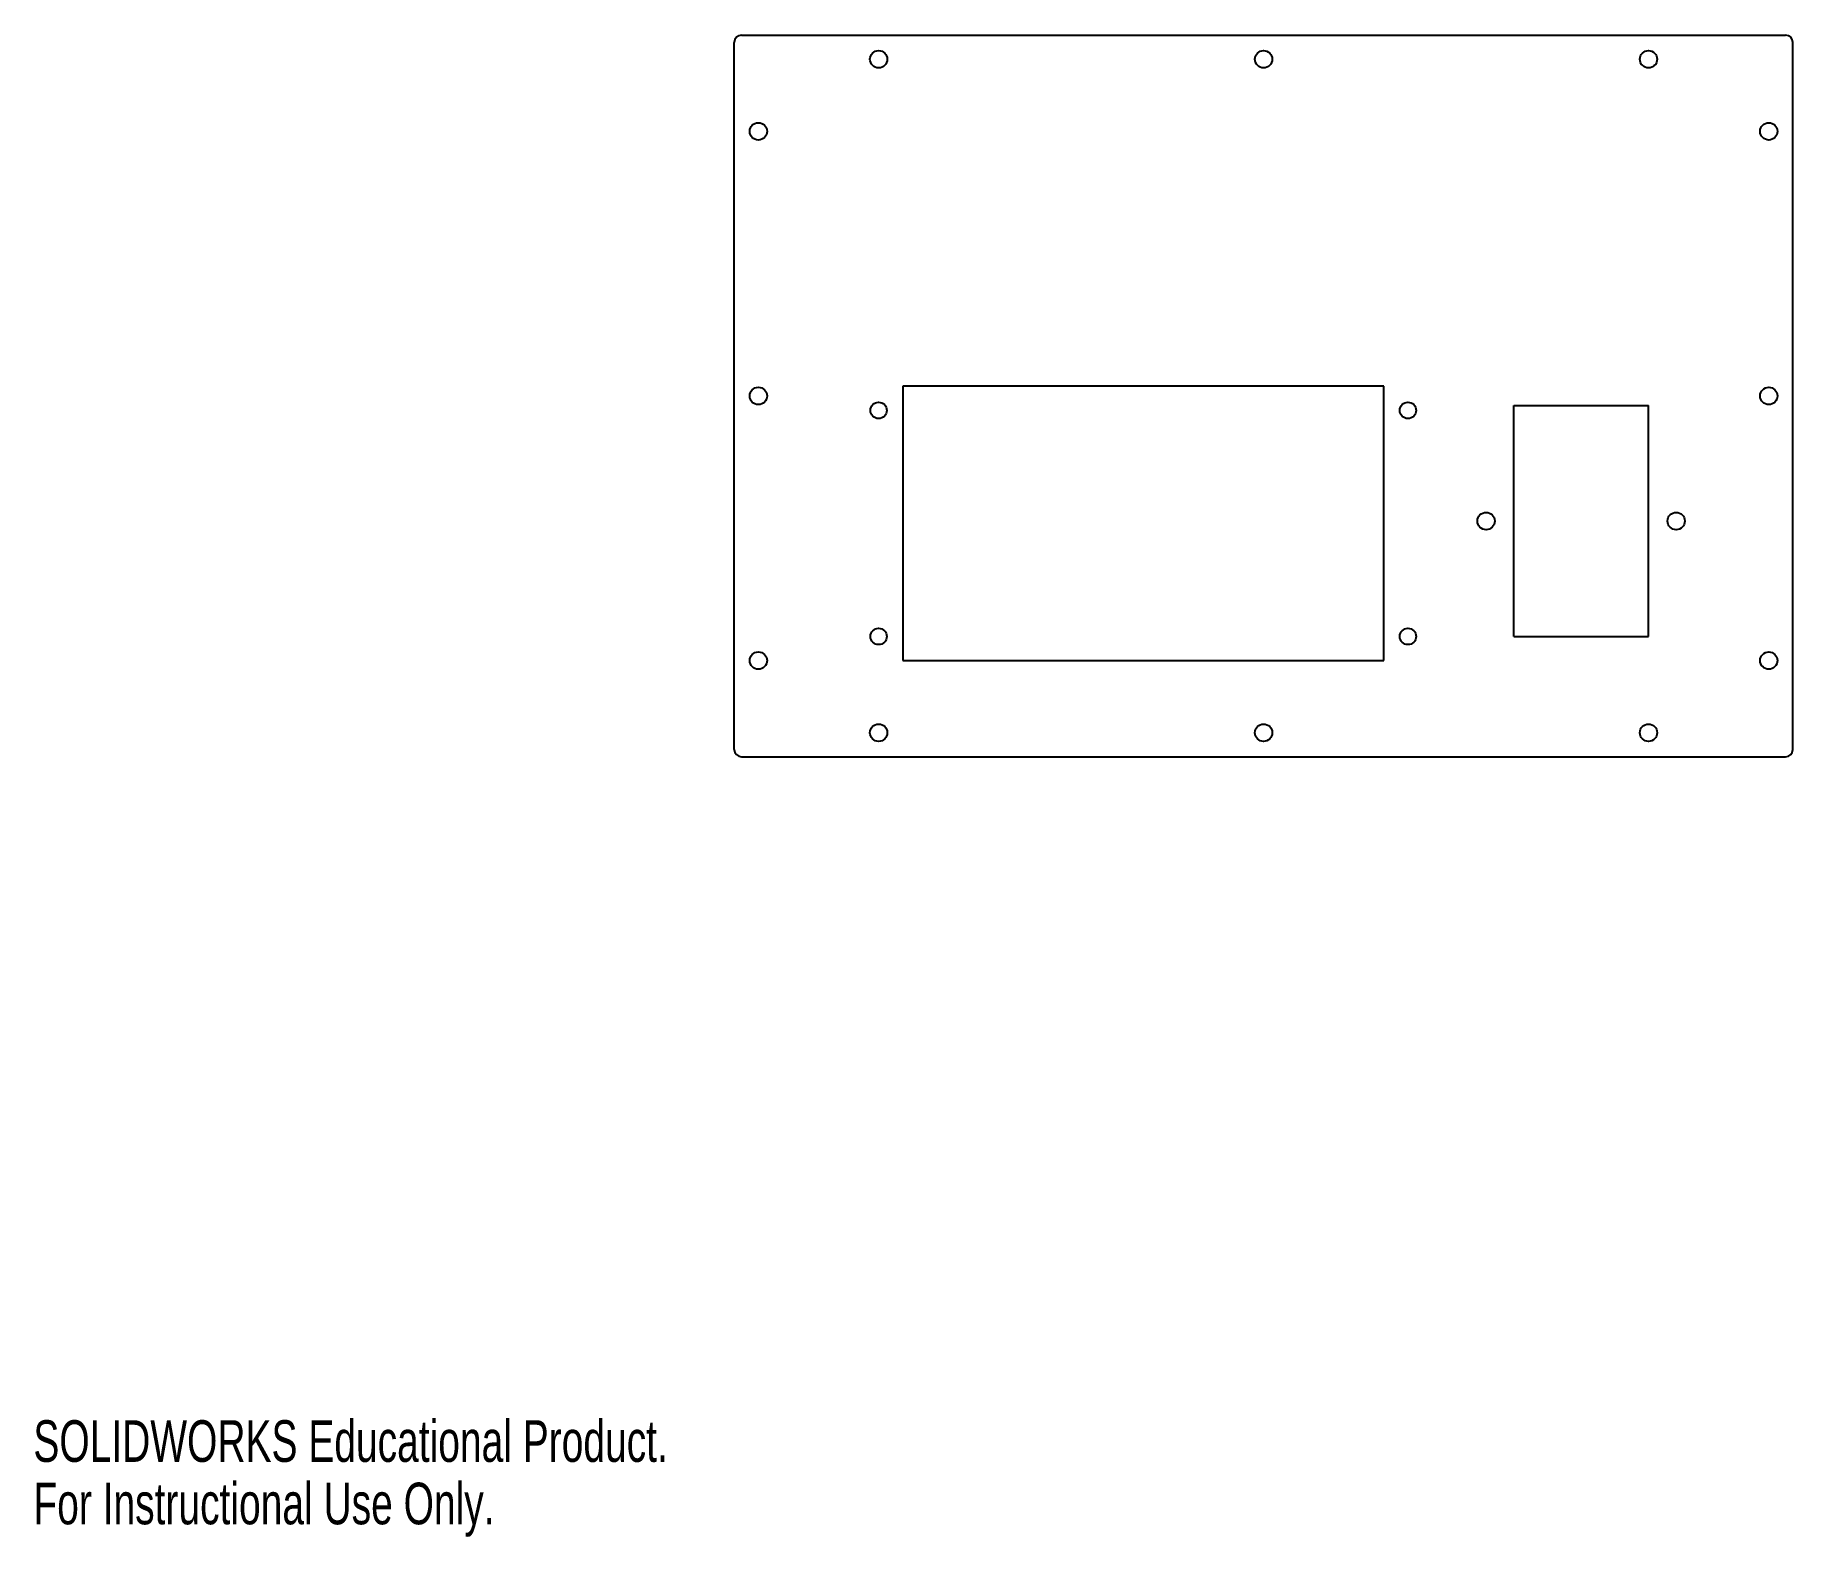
# Model space of a CAD drawing. Header units: millimetres. Extents: x 0 to 366, y 0 to 312.
import ezdxf

# ---------------------------------------------------------------- set-up
doc = ezdxf.new("R2010")
doc.units = ezdxf.units.MM
doc.styles.add('SLDTEXTSTYLE0', font='TXT', dxfattribs={"width": 0.7})

msp = doc.modelspace()

# ---------------------------------------------------------------- linework, layer by layer
at = {"color": 7, "linetype": 'Continuous', "lineweight": 25}
for p, q in [((145.67, 163.55), (145.67, 310.55)), ((147.17, 312.05), (364.17, 312.05)), ((365.67, 163.55), (365.67, 310.55)), ((280.67, 239.05), (180.67, 239.05)), ((180.67, 239.05), (180.67, 182.05)), ((280.67, 182.05), (280.67, 239.05)), ((307.67, 235.05), (335.67, 235.05)), ((307.67, 187.05), (307.67, 235.05)), ((335.67, 187.05), (335.67, 235.05)), ((307.67, 187.05), (335.67, 187.05)), ((180.67, 182.05), (280.67, 182.05)), ((147.17, 162.05), (364.17, 162.05))]:
    msp.add_line(p, q, dxfattribs=at)
for centre, radius in [((175.67, 307.05), 1.8), ((255.67, 307.05), 1.8), ((335.67, 307.05), 1.8), ((150.67, 292.05), 1.8), ((360.67, 292.05), 1.8), ((150.67, 237.05), 1.8), ((360.67, 237.05), 1.8), ((175.67, 234.05), 1.7), ((285.67, 234.05), 1.7), ((301.92, 211.05), 1.8), ((341.42, 211.05), 1.8), ((175.67, 187.05), 1.7), ((285.67, 187.05), 1.7), ((150.67, 182.05), 1.8), ((360.67, 182.05), 1.8), ((175.67, 167.05), 1.8), ((255.67, 167.05), 1.8), ((335.67, 167.05), 1.8)]:
    msp.add_circle(centre, radius, dxfattribs=at)
for centre, start, end in [((147.17, 310.55), 90, 180), ((364.17, 310.55), 0, 90), ((147.17, 163.55), 180, 270), ((364.17, 163.55), 270, 0)]:
    msp.add_arc(centre, 1.5, start, end, dxfattribs=at)

# ---------------------------------------------------------------- texts
at = {"color": 7, "linetype": 'Continuous', "char_height": 8.65, "attachment_point": 1, "style": 'SLDTEXTSTYLE0'}
for s, insert in [('SOLIDWORKS Educational Product.', (0, 24.13)), ('For Instructional Use Only.', (0, 11.15))]:
    msp.add_mtext(s, dxfattribs=dict(at, insert=insert))

doc.saveas('drawing.dxf')
